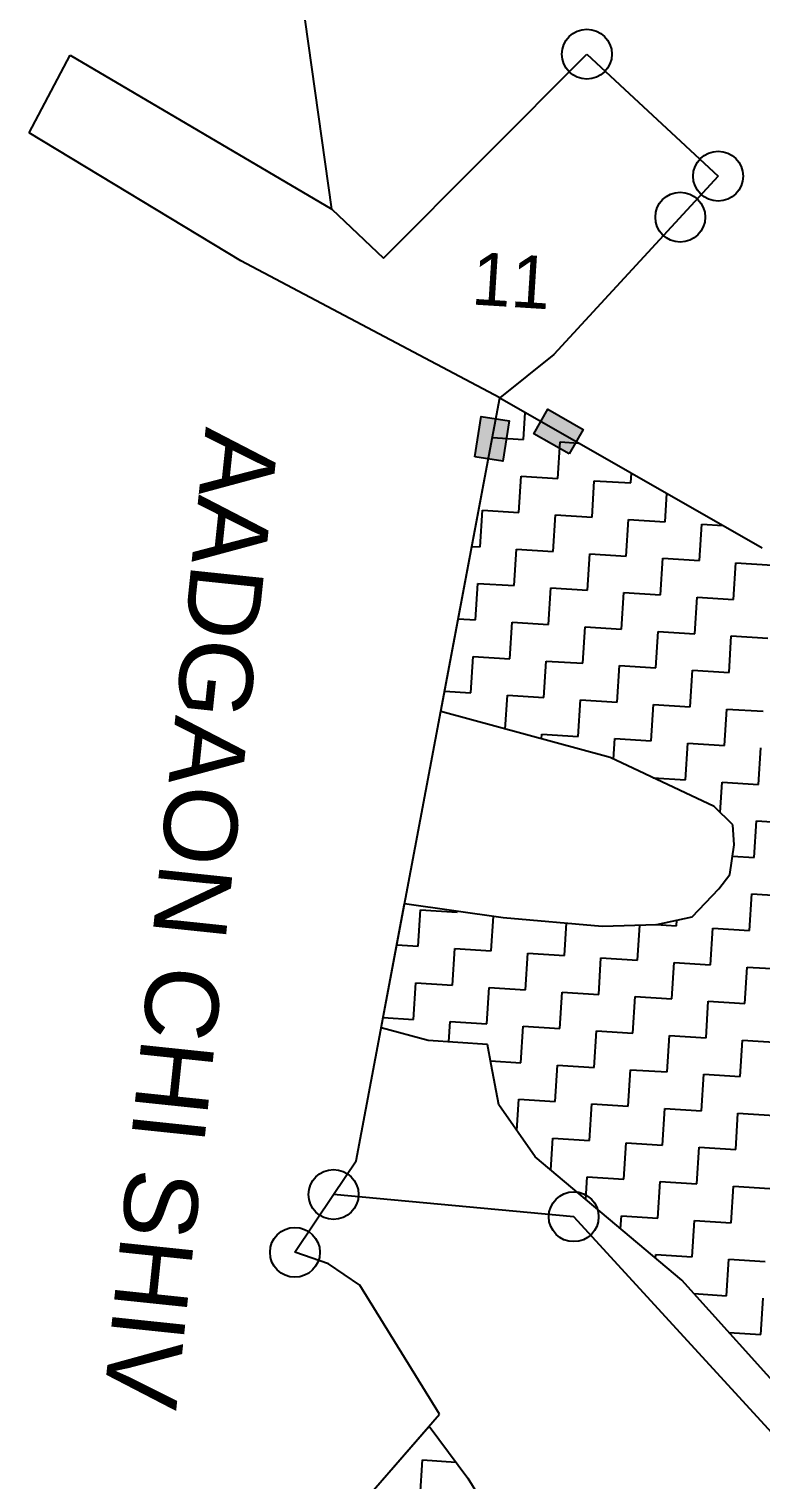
# Model space of a CAD drawing. Header units: metres. Extents: x 283327 to 285518, y 2014808 to 2017186.
# Drawn here: x 283381.3 to 283631.9, y 2016377.2 to 2016874.3 of the extents above; entities that cross this region are included whole.
import ezdxf
from ezdxf.enums import TextEntityAlignment as Align

# ---------------------------------------------------------------- set-up
doc = ezdxf.new("R2010")
doc.units = ezdxf.units.M
doc.header["$MEASUREMENT"] = 0
for name, color, linetype in [('POLY_HATCH', 12, 'Continuous'), ('POLY_PARCEL', 6, 'Continuous'), ('TEXT_MAPOUT', 7, 'Continuous'), ('TEXT_PARCEL', 7, 'Continuous'), ('V_BOUND_LINE', 7, 'Continuous')]:
    doc.layers.add(name, color=color, linetype=linetype)
doc.styles.get("Standard").update_dxf_attribs({"font": 'arial.ttf'})
doc.styles.add('TEXT_MAP', font='', dxfattribs={"height": 2.5})
doc.styles.get('TEXT_MAP').set_extended_font_data('Kruti Dev 050')

msp = doc.modelspace()

# ---------------------------------------------------------------- hatches: boundary and pattern name
for points in [[(283545.61, 2016740.01), (283536.06, 2016741.49), (283533.93, 2016727.69), (283543.47, 2016726.21)], [(283558.92, 2016744.03), (283554.13, 2016735.65), (283566.24, 2016728.72), (283571.04, 2016737.1)]]:
    msp.add_hatch(color=256).paths.add_polyline_path(points)

# ---------------------------------------------------------------- linework, layer by layer
for points in [[(283533.93, 2016727.69), (283536.06, 2016741.49), (283545.61, 2016740.01), (283543.47, 2016726.21)], [(283566.24, 2016728.72), (283554.13, 2016735.65), (283558.92, 2016744.03), (283571.04, 2016737.1)]]:
    msp.add_lwpolyline(points, close=True)
for centre in [(283572.27, 2016865.69), (283617.18, 2016823.87), (283604.24, 2016809.83), (283485.54, 2016475.01), (283567.75, 2016467.42), (283472.32, 2016455.22)]:
    msp.add_circle(centre, 8.54)
at = {"layer": 'POLY_HATCH'}
for p, q in [((283522.22, 2016640.52), (283542.41, 2016747.91)), ((283542.41, 2016747.91), (283632.26, 2016696.54)), ((283580.25, 2016624.71), (283522.22, 2016640.52)), ((283615.84, 2016607.99), (283580.25, 2016624.71)), ((283622.25, 2016601.63), (283615.84, 2016607.99)), ((283622.68, 2016594.79), (283622.25, 2016601.63)), ((283621.19, 2016584.66), (283622.68, 2016594.79)), ((283617.47, 2016579.79), (283621.19, 2016584.66)), ((283608.35, 2016570.14), (283617.47, 2016579.79)), ((283501.84, 2016532.17), (283509.85, 2016574.74)), ((283509.85, 2016574.74), (283543.58, 2016569.96)), ((283543.58, 2016569.96), (283577.47, 2016566.98)), ((283577.47, 2016566.98), (283596.25, 2016567.5)), ((283596.25, 2016567.5), (283608.35, 2016570.14)), ((283517.9, 2016527.74), (283501.84, 2016532.17)), ((283538.27, 2016526.45), (283517.9, 2016527.74)), ((283539.54, 2016519.56), (283538.27, 2016526.45)), ((283542.08, 2016505.78), (283539.54, 2016519.56)), ((283554.59, 2016487.96), (283542.08, 2016505.78)), ((283604.76, 2016445.63), (283554.59, 2016487.96)), ((283645.37, 2016400.5), (283604.76, 2016445.63)), ((283449.71, 2016316.83), (283518.25, 2016395.67)), ((283518.25, 2016395.67), (283531.48, 2016377.86)), ((283531.48, 2016377.86), (283539.22, 2016365.45))]:
    msp.add_line(p, q, dxfattribs=at)
at = {"layer": 'POLY_HATCH', "linetype": 'Continuous'}
for p, q in [((283550.57, 2016733.65), (283551.15, 2016742.91)), ((283539.86, 2016734.32), (283550.57, 2016733.65)), ((283562.3, 2016720.35), (283563.08, 2016732.86)), ((283563.08, 2016732.86), (283569.43, 2016732.46)), ((283549, 2016708.62), (283549.78, 2016721.13)), ((283549.78, 2016721.13), (283562.3, 2016720.35)), ((283587.32, 2016718.77), (283587.53, 2016722.11)), ((283574.02, 2016707.05), (283574.81, 2016719.56)), ((283574.81, 2016719.56), (283587.32, 2016718.77)), ((283599.05, 2016705.47), (283599.66, 2016715.18)), ((283535.7, 2016696.9), (283536.49, 2016709.41)), ((283536.49, 2016709.41), (283549, 2016708.62)), ((283560.72, 2016695.32), (283561.51, 2016707.83)), ((283561.51, 2016707.83), (283574.02, 2016707.05)), ((283585.75, 2016693.75), (283586.53, 2016706.26)), ((283586.53, 2016706.26), (283599.05, 2016705.47)), ((283610.77, 2016692.17), (283611.56, 2016704.69)), ((283611.56, 2016704.69), (283618.82, 2016704.23)), ((283532.85, 2016697.07), (283535.7, 2016696.9)), ((283547.42, 2016683.6), (283548.21, 2016696.11)), ((283548.21, 2016696.11), (283560.72, 2016695.32)), ((283572.45, 2016682.02), (283573.23, 2016694.53)), ((283573.23, 2016694.53), (283585.75, 2016693.75)), ((283597.47, 2016680.45), (283598.26, 2016692.96)), ((283598.26, 2016692.96), (283610.77, 2016692.17)), ((283622.5, 2016678.87), (283623.28, 2016691.39)), ((283623.28, 2016691.39), (283635.8, 2016690.6)), ((283534.12, 2016671.87), (283534.91, 2016684.38)), ((283534.91, 2016684.38), (283547.42, 2016683.6)), ((283559.15, 2016670.3), (283559.94, 2016682.81)), ((283559.94, 2016682.81), (283572.45, 2016682.02)), ((283584.17, 2016668.72), (283584.96, 2016681.23)), ((283584.96, 2016681.23), (283597.47, 2016680.45)), ((283609.2, 2016667.15), (283609.98, 2016679.66)), ((283609.98, 2016679.66), (283622.5, 2016678.87)), ((283528.18, 2016672.25), (283534.12, 2016671.87)), ((283545.85, 2016658.57), (283546.64, 2016671.08)), ((283546.64, 2016671.08), (283559.15, 2016670.3)), ((283570.87, 2016657), (283571.66, 2016669.51)), ((283571.66, 2016669.51), (283584.17, 2016668.72)), ((283595.9, 2016655.42), (283596.68, 2016667.94)), ((283596.68, 2016667.94), (283609.2, 2016667.15)), ((283620.92, 2016653.85), (283621.71, 2016666.36)), ((283621.71, 2016666.36), (283634.22, 2016665.57)), ((283532.55, 2016646.85), (283533.34, 2016659.36)), ((283533.34, 2016659.36), (283545.85, 2016658.57)), ((283557.57, 2016645.27), (283558.36, 2016657.78)), ((283558.36, 2016657.78), (283570.87, 2016657)), ((283582.6, 2016643.7), (283583.39, 2016656.21)), ((283583.39, 2016656.21), (283595.9, 2016655.42)), ((283607.62, 2016642.12), (283608.41, 2016654.64)), ((283608.41, 2016654.64), (283620.92, 2016653.85)), ((283523.51, 2016647.42), (283532.55, 2016646.85)), ((283544.33, 2016634.49), (283545.06, 2016646.06)), ((283545.06, 2016646.06), (283557.57, 2016645.27)), ((283569.3, 2016631.97), (283570.09, 2016644.49)), ((283570.09, 2016644.49), (283582.6, 2016643.7)), ((283594.32, 2016630.4), (283595.11, 2016642.91)), ((283595.11, 2016642.91), (283607.62, 2016642.12)), ((283619.35, 2016628.82), (283620.13, 2016641.34)), ((283620.13, 2016641.34), (283632.65, 2016640.55)), ((283556.68, 2016631.13), (283556.79, 2016632.76)), ((283556.79, 2016632.76), (283569.3, 2016631.97)), ((283581.37, 2016624.18), (283581.81, 2016631.19)), ((283581.81, 2016631.19), (283594.32, 2016630.4)), ((283606.05, 2016617.1), (283606.84, 2016629.61)), ((283606.84, 2016629.61), (283619.35, 2016628.82)), ((283631.07, 2016615.53), (283631.86, 2016628.04)), ((283594.97, 2016617.8), (283606.05, 2016617.1)), ((283617.91, 2016605.94), (283618.56, 2016616.31)), ((283618.56, 2016616.31), (283631.07, 2016615.53)), ((283629.5, 2016590.5), (283630.29, 2016603.01)), ((283630.29, 2016603.01), (283642.8, 2016602.23)), ((283622.11, 2016590.97), (283629.5, 2016590.5)), ((283627.92, 2016565.48), (283628.71, 2016577.99)), ((283628.71, 2016577.99), (283641.22, 2016577.2)), ((283514.53, 2016560.05), (283515.31, 2016572.56)), ((283515.31, 2016572.56), (283527.83, 2016571.77)), ((283527.83, 2016571.77), (283527.85, 2016572.19)), ((283539.55, 2016558.47), (283540.3, 2016570.43)), ((283564.58, 2016556.9), (283565.28, 2016568.05)), ((283589.6, 2016555.33), (283590.36, 2016567.34)), ((283595.91, 2016567.49), (283602.9, 2016567.05)), ((283602.9, 2016567.05), (283603.02, 2016568.98)), ((283614.62, 2016553.75), (283615.41, 2016566.26)), ((283615.41, 2016566.26), (283627.92, 2016565.48)), ((283507.17, 2016560.51), (283514.53, 2016560.05)), ((283526.25, 2016546.75), (283527.04, 2016559.26)), ((283527.04, 2016559.26), (283539.55, 2016558.47)), ((283551.28, 2016545.17), (283552.06, 2016557.69)), ((283552.06, 2016557.69), (283564.58, 2016556.9)), ((283576.3, 2016543.6), (283577.09, 2016556.11)), ((283577.09, 2016556.11), (283589.6, 2016555.33)), ((283601.33, 2016542.03), (283602.11, 2016554.54)), ((283602.11, 2016554.54), (283614.62, 2016553.75)), ((283626.35, 2016540.45), (283627.14, 2016552.96)), ((283627.14, 2016552.96), (283639.65, 2016552.18)), ((283512.95, 2016535.02), (283513.74, 2016547.54)), ((283513.74, 2016547.54), (283526.25, 2016546.75)), ((283537.98, 2016533.45), (283538.76, 2016545.96)), ((283538.76, 2016545.96), (283551.28, 2016545.17)), ((283563, 2016531.88), (283563.79, 2016544.39)), ((283563.79, 2016544.39), (283576.3, 2016543.6)), ((283588.03, 2016530.3), (283588.81, 2016542.81)), ((283588.81, 2016542.81), (283601.33, 2016542.03)), ((283613.05, 2016528.73), (283613.84, 2016541.24)), ((283613.84, 2016541.24), (283626.35, 2016540.45)), ((283502.5, 2016535.68), (283512.95, 2016535.02)), ((283525.03, 2016527.29), (283525.46, 2016534.24)), ((283525.46, 2016534.24), (283537.98, 2016533.45)), ((283549.7, 2016520.15), (283550.49, 2016532.66)), ((283550.49, 2016532.66), (283563, 2016531.88)), ((283574.73, 2016518.58), (283575.51, 2016531.09)), ((283575.51, 2016531.09), (283588.03, 2016530.3)), ((283599.75, 2016517), (283600.54, 2016529.51)), ((283600.54, 2016529.51), (283613.05, 2016528.73)), ((283624.78, 2016515.43), (283625.56, 2016527.94)), ((283625.56, 2016527.94), (283638.07, 2016527.15)), ((283539.31, 2016520.8), (283549.7, 2016520.15)), ((283561.43, 2016506.85), (283562.21, 2016519.36)), ((283562.21, 2016519.36), (283574.73, 2016518.58)), ((283586.45, 2016505.28), (283587.24, 2016517.79)), ((283587.24, 2016517.79), (283599.75, 2016517)), ((283611.48, 2016503.7), (283612.26, 2016516.21)), ((283612.26, 2016516.21), (283624.78, 2016515.43)), ((283548.25, 2016497), (283548.91, 2016507.64)), ((283548.91, 2016507.64), (283561.43, 2016506.85)), ((283573.15, 2016493.55), (283573.94, 2016506.06)), ((283573.94, 2016506.06), (283586.45, 2016505.28)), ((283598.18, 2016491.98), (283598.96, 2016504.49)), ((283598.96, 2016504.49), (283611.48, 2016503.7)), ((283623.2, 2016490.4), (283623.99, 2016502.91)), ((283623.99, 2016502.91), (283636.5, 2016502.13)), ((283559.95, 2016483.43), (283560.64, 2016494.34)), ((283560.64, 2016494.34), (283573.15, 2016493.55)), ((283584.88, 2016480.25), (283585.66, 2016492.76)), ((283585.66, 2016492.76), (283598.18, 2016491.98)), ((283609.9, 2016478.68), (283610.69, 2016491.19)), ((283610.69, 2016491.19), (283623.2, 2016490.4)), ((283571.88, 2016473.37), (283572.37, 2016481.04)), ((283572.37, 2016481.04), (283584.88, 2016480.25)), ((283596.6, 2016466.95), (283597.39, 2016479.46)), ((283597.39, 2016479.46), (283609.9, 2016478.68)), ((283621.63, 2016465.38), (283622.41, 2016477.89)), ((283622.41, 2016477.89), (283634.93, 2016477.1)), ((283583.81, 2016463.3), (283584.09, 2016467.74)), ((283584.09, 2016467.74), (283596.6, 2016466.95)), ((283608.33, 2016453.65), (283609.11, 2016466.17)), ((283609.11, 2016466.17), (283621.63, 2016465.38)), ((283595.74, 2016453.24), (283595.82, 2016454.44)), ((283595.82, 2016454.44), (283608.33, 2016453.65)), ((283620.05, 2016440.35), (283620.84, 2016452.87)), ((283620.84, 2016452.87), (283633.35, 2016452.08)), ((283608.87, 2016441.06), (283620.05, 2016440.35)), ((283631.78, 2016427.05), (283632.56, 2016439.57)), ((283620.86, 2016427.74), (283631.78, 2016427.05)), ((283515.23, 2016371.58), (283516.02, 2016384.09)), ((283516.02, 2016384.09), (283527.38, 2016383.38))]:
    msp.add_line(p, q, dxfattribs=at)
at = {"layer": 'POLY_PARCEL'}
for p, q in [((283502.65, 2016795.75), (283572.27, 2016865.69)), ((283572.27, 2016865.69), (283617.18, 2016823.87)), ((283617.18, 2016823.87), (283560.93, 2016762.84)), ((283484.98, 2016812.56), (283502.65, 2016795.75)), ((283560.93, 2016762.84), (283542.41, 2016747.91)), ((283542.41, 2016747.91), (283632.26, 2016696.54)), ((283567.75, 2016467.42), (283485.54, 2016475.01)), ((283646.46, 2016381.44), (283567.75, 2016467.42))]:
    msp.add_line(p, q, dxfattribs=at)
at = {"layer": 'V_BOUND_LINE'}
for p, q in [((283484.98, 2016812.56), (283438.72, 2017141.57)), ((283381.28, 2016838.7), (283395.39, 2016865.27)), ((283395.39, 2016865.27), (283484.98, 2016812.56)), ((283453.77, 2016794.9), (283381.28, 2016838.7)), ((283542.41, 2016747.91), (283453.77, 2016794.9)), ((283493.27, 2016486.6), (283542.41, 2016747.91)), ((283485.54, 2016475.01), (283493.27, 2016486.6)), ((283472.32, 2016455.22), (283485.54, 2016475.01)), ((283483.85, 2016451.23), (283472.32, 2016455.22)), ((283494.52, 2016444.02), (283483.85, 2016451.23)), ((283521.83, 2016399.79), (283494.52, 2016444.02)), ((283449.71, 2016316.83), (283521.83, 2016399.79))]:
    msp.add_line(p, q, dxfattribs=at)

# ---------------------------------------------------------------- texts
at = {"layer": 'TEXT_MAPOUT'}
msp.add_text('AADGAON CHI SHIV', height=25.0739, rotation=264.0129, dxfattribs=at).set_placement((283441.81, 2016738.17))
at = {"layer": 'TEXT_PARCEL', "style": 'TEXT_MAP'}
msp.add_text('11', height=18.053, rotation=356.4002, dxfattribs=at).set_placement((283546.42, 2016788.12), align=Align.MIDDLE)

doc.saveas('drawing.dxf')
